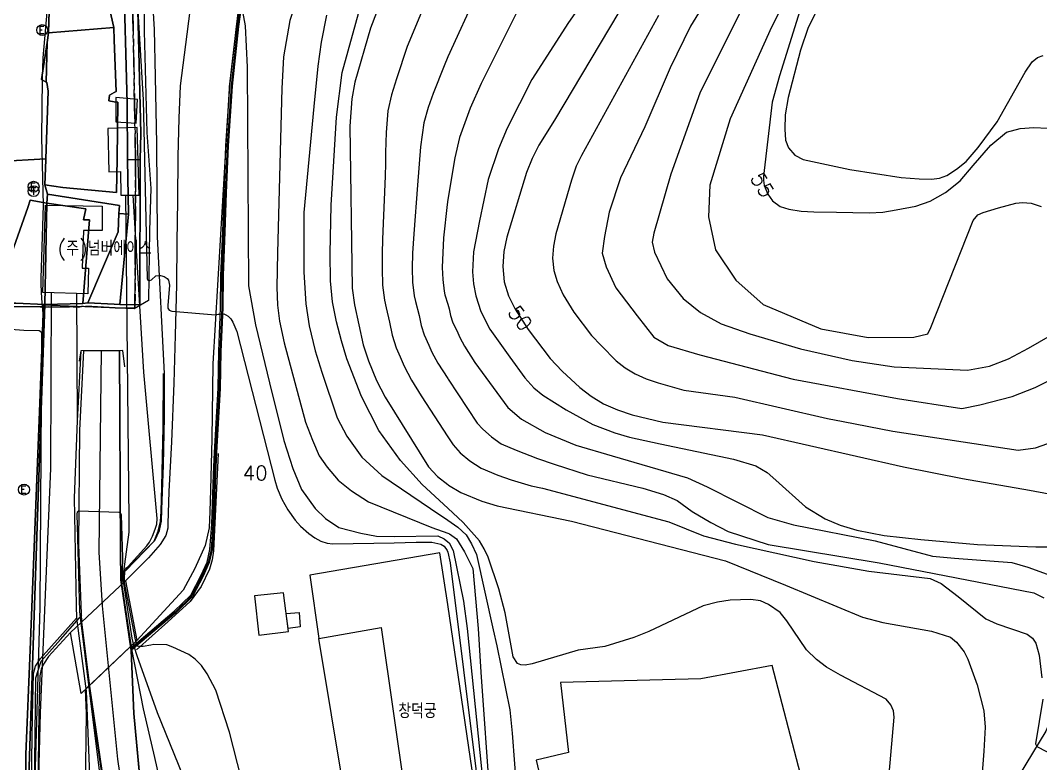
# Model space of a CAD drawing. Header units: feet. Extents: x 197796 to 199821, y 552499 to 555392.
# Drawn here: x 199058.2 to 199197.8, y 553423.1 to 553524.7 of the extents above; entities that cross this region are included whole.
import ezdxf
from ezdxf.enums import TextEntityAlignment as Align

# ---------------------------------------------------------------- set-up
doc = ezdxf.new("R2010")
doc.units = ezdxf.units.FT
doc.header["$MEASUREMENT"] = 0
doc.linetypes.add('JEON', pattern=[12, 4, -0.5, 1, -0.5, 4, -0.5, 1, -0.5])
for name, color, linetype in [('AAA008', 7, 'CONTINUOUS'), ('AAC001', 7, 'CONTINUOUS'), ('AD0022', 1, 'CONTINUOUS'), ('ADA085', 1, 'CONTINUOUS'), ('AE0101', 7, 'CONTINUOUS'), ('AE340', 7, 'CONTINUOUS'), ('AZ0202', 7, 'CONTINUOUS'), ('AZ0203', 7, 'CONTINUOUS'), ('AZ0801', 7, 'CONTINUOUS'), ('AZ0803', 7, 'CONTINUOUS'), ('BA001', 5, 'CONTINUOUS'), ('BA002', 7, 'CONTINUOUS'), ('BA003', 5, 'CONTINUOUS'), ('BB0011', 1, 'CONTINUOUS'), ('CA0011', 7, 'CONTINUOUS'), ('CAA001', 7, 'CONTINUOUS'), ('CAA002', 30, 'CONTINUOUS'), ('EA0018', 7, 'JEON'), ('EA0118', 7, 'JEON'), ('wipco_image', 2, 'CONTINUOUS'), ('wipco_지적', 20, 'CONTINUOUS'), ('ZC002', 7, 'CONTINUOUS'), ('ZC003', 7, 'CONTINUOUS')]:
    doc.layers.add(name, color=color, linetype=linetype)
doc.styles.add('GHS', font='ROMANS', dxfattribs={"bigfont": 'NGSW.shx'})
doc.styles.add('NGSW', font='ROMANS.shx', dxfattribs={"bigfont": 'NGSW.shx'})
picture_1 = doc.add_image_def('image1.jpg', size_in_pixel=(8269, 5907))

# ---------------------------------------------------------------- blocks, each defined once
blk = doc.blocks.new('AZ0203')
at = {"layer": 'AZ0203'}
blk.add_circle((0, 0), 0.75, dxfattribs=at)
at = {"layer": 'AZ0203', "style": 'GHS'}
blk.add_text('T', height=1, dxfattribs=at).set_placement((-0.36, -0.52))
blk = doc.blocks.new('AZ0202')
at = {"layer": 'AZ0202'}
blk.add_circle((0, 0), 0.75, dxfattribs=at)
at = {"layer": 'AZ0202', "style": 'GHS'}
blk.add_text('E', height=1, dxfattribs=at).set_placement((-0.5, -0.48))

msp = doc.modelspace()

# ---------------------------------------------------------------- linework, layer by layer
at = {"layer": 'AAA008', "color": 255, "flags": 128}
for points in [[(199074.26, 553513.91), (199071.27, 553514.18), (199071.29, 553510.82), (199074.08, 553510.65)], [(199074.18, 553510.08), (199070.2, 553509.95), (199070.34, 553504.01), (199071.93, 553504.03), (199071.98, 553500.81), (199074.45, 553500.82)], [(199069.42, 553499.31), (199069.43, 553496), (199066.84, 553495.96), (199066.69, 553490.84), (199067.53, 553490.85), (199067.45, 553487.34), (199061.31, 553487.52), (199061.67, 553499.43)], [(199094.91, 553441.13), (199094.22, 553446.44), (199090.26, 553446.04), (199090.84, 553440.66)], [(199094.86, 553441.56), (199094.6, 553443.59), (199096.34, 553443.75), (199096.52, 553441.78)]]:
    msp.add_lwpolyline(points, close=True, dxfattribs=at)
msp.add_lwpolyline([(199116.7, 553444.85), (199115.61, 553451.92), (199097.84, 553448.87), (199099.03, 553440.2), (199107.56, 553441.7), (199114.05, 553396.57), (199116.69, 553396.99)], dxfattribs=at)
at = {"layer": 'AAA008', "color": 255}
for points in [[(199116.69, 553396.99), (199123.57, 553397.99), (199116.7, 553444.85)], [(199164.97, 553421.62), (199161.05, 553436.5), (199151.33, 553434.67), (199132.12, 553434.16), (199133.2, 553424.6), (199128.78, 553423.54), (199130.97, 553414.23), (199164.97, 553421.62)]]:
    msp.add_lwpolyline(points, dxfattribs=at)
at = {"layer": 'AAC001', "color": 255, "flags": 128}
for points in [[(199074.59, 553539.06), (199074.75, 553532.8), (199075.15, 553526.91), (199075.14, 553523.24), (199075.33, 553516.3), (199075.53, 553509.37), (199076.06, 553501.74), (199075.88, 553495.97), (199075.75, 553486.41), (199073.78, 553485.29), (199061.44, 553485.78)], [(199058.72, 553383.42), (199058.84, 553399.41), (199058.98, 553407.38), (199059.03, 553424.33), (199059.6, 553438.65), (199060.42, 553459.66), (199060.95, 553472.34), (199061.39, 553484.61), (199061.44, 553485.78)], [(199109.43, 553396.85), (199105.99, 553396.36), (199104.2, 553409.16), (199099.03, 553440.2)]]:
    msp.add_lwpolyline(points, dxfattribs=at)
at = {"layer": 'AD0022', "color": 255}
msp.add_lwpolyline([(199059.09, 553383.46), (199058.67, 553383.42), (199058.79, 553399.41), (199058.93, 553407.38), (199058.98, 553424.34), (199059.55, 553438.66), (199060.37, 553459.67), (199060.9, 553472.35), (199061.34, 553484.62), (199061.17, 553486.68), (199061.06, 553488.58), (199061.07, 553489.48), (199061.37, 553499.44), (199061.14, 553508.7), (199061.27, 553516.68), (199061.36, 553519.57), (199061.55, 553522.21), (199061.9, 553525.85)], dxfattribs=at)
at = {"layer": 'ADA085', "color": 255}
for points in [[(199282.6, 553573.37), (199272.97, 553569.79), (199262.4, 553563.07), (199261.42, 553561.83), (199258.73, 553555.51), (199251.66, 553540.17), (199241.03, 553524.12), (199226.9, 553499.92), (199217.71, 553481.4), (199211.78, 553463.04), (199203.34, 553438.9), (199198.51, 553427.53), (199193.95, 553419.99), (199179.44, 553408.37), (199177, 553407.39), (199174.34, 553406.99), (199172.81, 553407.17), (199172.33, 553407.81), (199170.87, 553411.72)], [(199082.14, 553531.73), (199080.09, 553515.76), (199079.9, 553511.36), (199079.76, 553506.11), (199079.71, 553500.06), (199079.61, 553494.44), (199079.58, 553488.57), (199079.41, 553481.66), (199079.2, 553475.1), (199078.88, 553467.09), (199078.51, 553460.29), (199078.39, 553455.89), (199078.38, 553455.27), (199078.1, 553454.29), (199077.34, 553453.05), (199075.76, 553451.23), (199072.62, 553448.09), (199065.06, 553441.01), (199062.07, 553437.71), (199061.38, 553436.68), (199061.07, 553435.98), (199060.9, 553435.09), (199060.73, 553430.13), (199060.5, 553412.32)]]:
    msp.add_lwpolyline(points, dxfattribs=at)
at = {"layer": 'ADA085', "color": 255, "flags": 128}
msp.add_lwpolyline([(199088.58, 553530.83), (199086.77, 553515.62), (199086.77, 553515.41), (199084.57, 553477.77), (199084.4, 553467.5), (199084.24, 553460.54), (199084.14, 553457.57), (199084.04, 553455.34), (199083.52, 553452.9), (199082.08, 553449.78), (199080.48, 553446.8), (199074.15, 553439.92), (199067.09, 553433.2), (199067.22, 553429.97), (199067, 553412.24)], dxfattribs=at)
at = {"layer": 'AE0101', "color": 255, "flags": 128}
msp.add_lwpolyline([(199072.62, 553448.09), (199074.15, 553439.92), (199066.54, 553432.68), (199065.06, 553441.01)], close=True, dxfattribs=at)
at = {"layer": 'AE340', "color": 255, "flags": 128}
msp.add_lwpolyline([(199072.5, 553477.36), (199072.23, 553479.59), (199066.47, 553479.53), (199066.28, 553478.11)], dxfattribs=at)
at = {"layer": 'AZ0801', "color": 255, "flags": 128}
for points in [[(199072.7, 553449.62), (199076.51, 553453.48), (199077.06, 553454.86), (199077.39, 553456.17), (199077.49, 553457.55), (199077.56, 553460.96), (199077.74, 553469.09), (199077.8, 553476.43)], [(199085.3, 553465.5), (199084.63, 553452.19), (199084.44, 553450.96), (199084.09, 553449.67), (199082.96, 553447.32), (199081.47, 553445.25), (199078.38, 553442.48), (199074.1, 553438.62)]]:
    msp.add_lwpolyline(points, dxfattribs=at)
at = {"layer": 'AZ0801', "color": 255}
msp.add_lwpolyline([(199059.31, 553383.47), (199059.5, 553405.71), (199059.87, 553429.61), (199060, 553435.42), (199060.3, 553436.42), (199060.97, 553437.47), (199065.91, 553442.96)], dxfattribs=at)
at = {"layer": 'AZ0803', "color": 255, "flags": 128}
msp.add_lwpolyline([(199073.36, 553438.96), (199074.42, 553439.83), (199079.28, 553443.92), (199081.54, 553446.1), (199082.97, 553448.83), (199083.79, 553450.65), (199084.15, 553452.37), (199084.41, 553455.84), (199084.62, 553462.67), (199084.77, 553465.64), (199085.27, 553474.4), (199085.36, 553479.46), (199085.62, 553485.41), (199085.65, 553489.83), (199085.91, 553495.79), (199086.09, 553501.13), (199086.35, 553507.56), (199086.89, 553515.74), (199087.77, 553523.9), (199089.28, 553534.83), (199089.81, 553537.73), (199090.99, 553544.5), (199091.08, 553544.91)], dxfattribs=at)
at = {"layer": 'AZ0803', "color": 255}
msp.add_lwpolyline([(199091.18, 553543.83), (199090.11, 553537.68), (199089.58, 553534.79), (199088.07, 553523.86), (199087.19, 553515.71), (199086.65, 553507.54), (199086.39, 553501.12), (199086.21, 553495.77), (199085.95, 553489.82), (199085.92, 553485.41), (199085.66, 553479.45), (199085.57, 553474.39), (199085.07, 553465.63), (199084.92, 553462.66), (199084.71, 553455.83), (199084.45, 553452.33), (199084.07, 553450.56), (199083.24, 553448.7), (199081.79, 553445.92), (199079.48, 553443.7), (199074.61, 553439.59), (199073.41, 553438.61)], dxfattribs=at)
at = {"layer": 'BA001', "color": 255, "flags": 128}
msp.add_lwpolyline([(199080.47, 553383.19), (199079.92, 553385.2), (199075, 553398.85), (199071.47, 553410.83), (199069.4, 553422.13), (199067.79, 553433.36), (199066.65, 553442.43), (199066.2, 553452.99), (199066.34, 553468.67), (199066.88, 553479.54), (199071.74, 553479.59), (199071.87, 553452.05), (199071.9, 553448.21), (199073.31, 553438.55), (199073.7, 553429.92), (199074.68, 553419.15), (199076.76, 553410.67), (199084.7, 553385.2), (199085.18, 553383.19)], dxfattribs=at)
at = {"layer": 'BA002', "color": 255, "flags": 128}
msp.add_lwpolyline([(199069.28, 553479.56), (199068.97, 553452), (199069.41, 553444.64), (199071.52, 553423.7), (199072.62, 553416.23), (199076.16, 553403.27), (199082.13, 553385.85), (199082.89, 553383.19)], dxfattribs=at)
at = {"layer": 'BA003', "color": 255, "flags": 128}
for points in [[(199075.67, 553539.09), (199075.81, 553535.5), (199076.52, 553523.46), (199076.64, 553517.01), (199076.85, 553507.83), (199076.94, 553495.11), (199077.87, 553476.41), (199077.87, 553470.44), (199077.77, 553463.91), (199077.55, 553457.81), (199077.5, 553456.23), (199077.22, 553454.98), (199077.2, 553454.92), (199076.59, 553453.54), (199072.59, 553449.42), (199071.9, 553449)], [(199089.43, 553534.81), (199087.92, 553523.88), (199087.04, 553515.73), (199086.5, 553507.55), (199086.24, 553501.12), (199086.06, 553495.78), (199085.8, 553489.83), (199085.77, 553485.41), (199085.51, 553479.46), (199085.42, 553474.39), (199084.92, 553465.63), (199084.77, 553462.67), (199084.56, 553455.84), (199084.3, 553452.35), (199083.93, 553450.6), (199083.11, 553448.77), (199081.66, 553446.01), (199079.38, 553443.81), (199074.52, 553439.71), (199073.29, 553438.7)], [(199059.8, 553383.2), (199059.8, 553383.34), (199059.81, 553393.99), (199060.2, 553423.39), (199060.35, 553434.82), (199061.05, 553437.08), (199063.7, 553440.04), (199066.61, 553443.38)]]:
    msp.add_lwpolyline(points, dxfattribs=at)
at = {"layer": 'BB0011', "color": 255}
for points in [[(199066.47, 553479.53), (199066, 553469.95), (199065.56, 553459.43), (199065.85, 553444.64), (199065.91, 553442.96)], [(199085.29, 553383.19), (199084.8, 553385.23), (199076.86, 553410.7), (199074.78, 553419.17), (199073.8, 553429.92), (199073.41, 553438.56), (199072, 553448.22), (199071.97, 553452.05), (199071.84, 553479.59)]]:
    msp.add_lwpolyline(points, dxfattribs=at)
at = {"layer": 'BB0011', "color": 255, "flags": 128}
msp.add_lwpolyline([(199080.36, 553383.19), (199079.82, 553385.17), (199074.9, 553398.82), (199071.38, 553410.81), (199069.3, 553422.11), (199067.69, 553433.35), (199066.55, 553442.42), (199066.52, 553443.28)], dxfattribs=at)
at = {"layer": 'CAA001', "color": 255, "flags": 128}
for points, elevation in [([(199116.71, 553542.47), (199115.46, 553541.52), (199113.46, 553539.74), (199112.25, 553538.27), (199111.21, 553536.58), (199110.34, 553534.75), (199106.1, 553523.67), (199103.96, 553516.28), (199103.58, 553513.97), (199103.29, 553510.26), (199103.63, 553488.1), (199103.93, 553485.81), (199105.14, 553480.34), (199105.83, 553478.16), (199106.96, 553475.46), (199108.13, 553473.21), (199114.04, 553463.68), (199115.28, 553462.34), (199116.7, 553461.25)], 45), ([(199073.51, 553538.91), (199075.03, 553513.84), (199075.58, 553489.37), (199075.67, 553489.21), (199075.78, 553489.15), (199075.93, 553489.15), (199076.15, 553489.24), (199076.74, 553489.76), (199077.16, 553489.85), (199077.41, 553489.81), (199077.88, 553489.68), (199078.3, 553489.43), (199078.47, 553489.17), (199078.64, 553488.49), (199078.39, 553485.74), (199078.39, 553485.36), (199078.56, 553485.07), (199078.94, 553484.94), (199084.91, 553484.47), (199085.29, 553484.52), (199085.59, 553484.56), (199086.05, 553484.6), (199086.31, 553484.47), (199086.65, 553484.26), (199087.03, 553483.92), (199087.28, 553483.46), (199087.83, 553482.15), (199093.03, 553461.83), (199093.33, 553460.73), (199093.98, 553459.23), (199094.82, 553457.78), (199095.81, 553456.39), (199096.53, 553455.56), (199097.67, 553454.53), (199098.49, 553453.97), (199099.33, 553453.52), (199100.17, 553453.24), (199100.99, 553453.13), (199109.38, 553453.28), (199112.37, 553453.38), (199114.51, 553453.37), (199115.76, 553453.1), (199116.2, 553452.8), (199116.6, 553452.22), (199116.7, 553451.99)], 40), ([(199048.78, 553486.86), (199049.29, 553484.34), (199049.42, 553483.89), (199050.03, 553483.28), (199050.98, 553482.98), (199053.9, 553482.71), (199058.71, 553482.33), (199060.8, 553482.29), (199061.03, 553482.18), (199061.1, 553481.95), (199061.1, 553479.64), (199060.88, 553444.48), (199059.09, 553383.45)], 40)]:
    msp.add_lwpolyline(points, dxfattribs=dict(at, elevation=elevation))
at = {"layer": 'CAA001', "color": 255}
for points, elevation in [([(199142.5, 553529.95), (199131.31, 553511.05), (199129.14, 553507.65), (199128.23, 553505.84), (199127.45, 553503.91), (199124.77, 553495.09), (199124.36, 553493.12), (199124.21, 553491.06), (199124.42, 553488.97), (199125, 553487.05), (199125.89, 553485.24), (199127.68, 553482.45), (199130.69, 553478.49), (199132.35, 553476.75), (199134.76, 553474.53), (199136.31, 553473.31), (199138, 553472.29), (199139.89, 553471.44), (199141.91, 553470.76), (199146.11, 553469.77), (199159.77, 553468.02), (199179.04, 553463.68), (199187.13, 553462.05), (199196.29, 553460.47), (199202.4, 553459.34)], 50), ([(199165.09, 553526.76), (199162.08, 553517.12), (199161.09, 553513.54), (199159.88, 553503.43), (199159.88, 553502.85), (199159.99, 553502.12), (199160.46, 553500.95), (199161.14, 553500.05), (199162.17, 553499.28), (199163.35, 553498.91), (199165.04, 553498.63), (199166.75, 553498.52), (199169.86, 553498.49), (199174.36, 553498.41), (199176.19, 553498.48), (199178.04, 553498.82), (199180.73, 553499.32), (199182.67, 553500), (199184.77, 553501.17), (199186.79, 553502.77), (199188.56, 553504.87), (199191, 553507.65), (199193.14, 553509.43), (199195.02, 553509.93), (199196.86, 553510.05), (199198.75, 553509.99)], 55), ([(199116.7, 553461.25), (199116.8, 553461.17), (199118.48, 553460.16), (199121.36, 553458.95), (199123.44, 553458.33), (199133.6, 553456.25), (199154.67, 553450.81), (199162.9, 553447.48), (199173.43, 553443.12), (199176.22, 553442.36), (199182.89, 553441.2), (199185.47, 553440.35), (199186.28, 553439.69), (199187.32, 553438.38), (199187.83, 553437.37), (199189.1, 553433.85), (199190.05, 553430.28), (199190.21, 553428.07), (199190.03, 553424.78), (199189.61, 553419.39)], 45), ([(199116.7, 553451.99), (199117.04, 553450.53), (199122.44, 553407.02)], 40)]:
    msp.add_lwpolyline(points, dxfattribs=dict(at, elevation=elevation))
at = {"layer": 'CAA002', "color": 255, "flags": 128}
for points, elevation in [([(199116.7, 553458.02), (199113.21, 553461.26), (199110.23, 553464.53), (199107.25, 553468.62), (199104.89, 553473.3), (199102.87, 553478.44), (199102.14, 553480.91), (199101.49, 553483.48), (199100.94, 553486.24), (199100.67, 553489.08), (199100.58, 553492.84), (199100.76, 553499.45), (199101.49, 553511.47), (199102.24, 553517.59), (199104.92, 553527.31), (199107.48, 553533.75), (199109.84, 553538.07), (199109.85, 553538.08), (199110.9, 553540.26), (199111.43, 553541.21), (199116.71, 553547.87)], 44), ([(199115.52, 553531.69), (199111.14, 553521.14), (199109.69, 553516.73), (199108.99, 553514.55), (199108.5, 553512.34), (199108.27, 553509.37), (199108.18, 553506.64), (199108.17, 553505.13), (199108.14, 553503.42), (199107.76, 553494.81), (199107.71, 553492.84), (199107.7, 553490.78), (199107.75, 553488.5), (199108.02, 553486.44), (199108.25, 553485.39), (199108.71, 553483.44), (199109.1, 553481.67), (199109.65, 553479.93), (199110.2, 553478.69), (199110.73, 553477.41), (199111.73, 553475.52), (199113.06, 553473.38), (199116.7, 553467.78)], 46), ([(199096.54, 553529.09), (199095.07, 553524.68), (199094.24, 553519.72), (199093.97, 553515.41), (199093.42, 553492.93), (199093.32, 553488.25), (199093.42, 553485.78), (199093.69, 553483.58), (199094.33, 553480.64), (199097.25, 553469.79), (199098.17, 553467.3), (199099.09, 553465.17), (199100.2, 553463.6), (199101.68, 553461.85), (199103.53, 553460.37), (199105.84, 553458.89), (199114.53, 553455.38), (199116.7, 553454.59)], 42), ([(199088.6, 553525.91), (199088.99, 553523.98), (199089.24, 553518.3), (199089.43, 553488.4), (199090.4, 553483.06), (199092.31, 553475.16), (199094.28, 553467.26), (199095.49, 553463.42), (199096.68, 553460.58), (199098.54, 553457.96), (199099.96, 553456.61), (199101.81, 553455.35), (199104.82, 553454.59), (199106.95, 553454.18), (199109.34, 553454.15), (199115.35, 553454.23), (199116.19, 553453.8), (199116.7, 553453.42)], 41), ([(199100.12, 553525.42), (199099.38, 553521.74), (199098.92, 553518.44), (199098.37, 553512.93), (199097, 553498.44), (199097, 553490.27), (199097.27, 553485.96), (199097.73, 553482.93), (199098.56, 553479.54), (199099.47, 553476.6), (199101.58, 553470.36), (199102.88, 553467.85), (199104.92, 553464.99), (199107.69, 553462.49), (199114.34, 553457.97), (199116.7, 553456.38)], 43), ([(199116.7, 553519.71), (199116.21, 553518.48), (199114.7, 553514.7), (199114.01, 553512.82), (199113.42, 553510.71), (199112.96, 553507.42), (199112.54, 553502.17), (199112.03, 553495.53), (199111.86, 553492.9), (199111.82, 553490.84), (199111.88, 553488.9), (199112.11, 553487.06), (199112.28, 553486.28), (199112.77, 553484.34), (199113.07, 553483.01), (199113.48, 553481.7), (199114.11, 553480.32), (199114.51, 553479.36), (199115.33, 553477.83), (199116.7, 553475.76)], 47), ([(199085.67, 553408.62), (199076.97, 553430.04), (199074.19, 553437.81), (199073.81, 553439.09), (199073.53, 553440.24), (199072.36, 553447.69), (199072.32, 553448.23), (199072.35, 553448.91), (199072.37, 553449.34), (199073.1, 553454.71), (199073.12, 553456.4), (199072.64, 553500.81)], 38), ([(199092.75, 553404.18), (199086.81, 553427.39), (199084.98, 553433.12), (199083.79, 553435.37), (199082.98, 553436.51), (199082.13, 553437.37), (199081.25, 553437.98), (199079.1, 553439.01), (199078.28, 553439.32), (199076.47, 553439.39), (199076.08, 553439.3), (199075.03, 553439.09), (199074.43, 553439.11), (199074.31, 553439.13), (199074.19, 553439.3), (199073.99, 553439.99), (199072.48, 553447.84), (199072.46, 553448.23), (199072.52, 553449.51), (199072.6, 553449.69), (199072.72, 553449.85), (199072.97, 553450.03), (199075.54, 553452.86), (199075.89, 553453.35), (199076.31, 553454.17), (199076.68, 553455.14), (199076.88, 553455.84), (199076.95, 553456.6), (199075.13, 553476.62), (199073.67, 553500.82)], 39), ([(199116.7, 553500.2), (199116.59, 553499.54), (199116.09, 553495), (199115.93, 553490.9), (199116, 553489.3), (199116.19, 553487.69), (199116.31, 553487.17), (199116.7, 553485.91)], 48), ([(199062.43, 553487.49), (199062.33, 553463.43), (199060.91, 553430.01), (199060.1, 553398.44), (199060.09, 553383.42), (199060.11, 553383.29), (199060.18, 553383.21), (199060.21, 553383.2)], 39), ([(199065.91, 553487.39), (199066, 553469.95), (199065.56, 553459.43), (199065.85, 553444.64), (199065.91, 553442.96), (199067.24, 553433), (199067.7, 553421.54), (199067.88, 553417.96), (199068.18, 553415.02), (199068.4, 553412.42), (199068.68, 553410.59), (199069.12, 553408.32), (199070.69, 553401.39), (199071.66, 553397.06), (199072.49, 553394.54), (199073.46, 553391.72), (199075.02, 553388.51), (199075.55, 553387.54), (199075.79, 553386.91), (199075.83, 553386.32), (199075.89, 553385.49), (199076.03, 553383.2)], 38), ([(199084.73, 553388.18), (199076.62, 553423.91), (199075.05, 553430.57), (199073.49, 553438.75), (199072.15, 553447.46), (199072.26, 553451.26), (199072.07, 553457.1), (199071.93, 553457.32), (199071.72, 553457.4), (199066.11, 553457.58), (199065.97, 553457.45), (199065.93, 553457.23), (199066.33, 553443.87), (199066.45, 553442.69), (199067.64, 553433.14), (199069, 553422.12)], 37)]:
    msp.add_lwpolyline(points, dxfattribs=dict(at, elevation=elevation))
at = {"layer": 'CAA002', "color": 255}
for points, elevation in [([(199170.05, 553541.54), (199160.97, 553523.77), (199155.31, 553511.24), (199152.55, 553502.19), (199152.36, 553497.86), (199153.34, 553493.34), (199156.1, 553489.21), (199159.84, 553485.87), (199167.71, 553482.52), (199174.2, 553481.34), (199180.46, 553481.41), (199182.35, 553481.86), (199182.77, 553482.71), (199188.55, 553497.35), (199189.21, 553498.14), (199189.93, 553498.43), (199192.02, 553499.09), (199194.4, 553499.71), (199195.3, 553499.79), (199196.51, 553499.7), (199197.88, 553499.26)], 54), ([(199137.58, 553530.73), (199133.22, 553524.44), (199128.21, 553516.61), (199124.82, 553509.99), (199123.61, 553507.17), (199122.2, 553502.96), (199121.02, 553497.29), (199120.21, 553493.06), (199120.09, 553490.31), (199120.19, 553488.67), (199120.55, 553487.04), (199121.22, 553484.92), (199122.45, 553482.51), (199125.18, 553478.66), (199127.23, 553475.82), (199128.46, 553474.48), (199129.68, 553473.47), (199132.9, 553471.44), (199136.55, 553469.45), (199139.53, 553468.3), (199141.56, 553467.71), (199145.77, 553466.81), (199155.76, 553464.69), (199158.84, 553463.78), (199160.37, 553462.91), (199161.59, 553461.84), (199165.62, 553458.2), (199168.34, 553456.54), (199170.37, 553455.69), (199172.67, 553454.99), (199176.39, 553454.29), (199181.43, 553453.72), (199189.18, 553453.05), (199197.14, 553452.73), (199201.92, 553452.74)], 49), ([(199154.63, 553531.69), (199149.92, 553523.92), (199147.11, 553518.24), (199143.64, 553510.17), (199140.33, 553503.17), (199138.78, 553498.51), (199138.13, 553495.15), (199137.8, 553492.86), (199138.37, 553491.03), (199139.67, 553488.12), (199142.61, 553484.3), (199144.89, 553481.4), (199146.85, 553480.25), (199151.17, 553478.96), (199163.96, 553475.67), (199178.23, 553472.99), (199187.03, 553471.66), (199189.48, 553472.16), (199193.9, 553473.28), (199197.03, 553474.53), (199201.09, 553476.57)], 52), ([(199120.74, 553528.63), (199116.7, 553519.71)], 47), ([(199126.68, 553526.94), (199121.25, 553516.1), (199119.76, 553512.69), (199118.29, 553508.69), (199117.68, 553505.9), (199116.7, 553500.2)], 48), ([(199168, 553527.69), (199166, 553523.73), (199164.97, 553520.62), (199163.28, 553514.16), (199162.87, 553511.81), (199162.81, 553509.82), (199162.91, 553508.34), (199163.32, 553507.3), (199164.19, 553506.28), (199165.31, 553505.67), (199171.71, 553504.32), (199178.7, 553503.25), (199181.19, 553503.03), (199182.86, 553502.99), (199183.95, 553503.12), (199184.95, 553503.52), (199186.28, 553504.35), (199187.61, 553505.42), (199189.26, 553507.31), (199191.84, 553510.85), (199195.7, 553517.63), (199196.65, 553519.03), (199197.37, 553519.62), (199198.14, 553519.93)], 56), ([(199145.51, 553525.36), (199134.98, 553506.22), (199134.25, 553504.78), (199133.6, 553502.85), (199131.47, 553495.52), (199131.15, 553493.85), (199131.03, 553492.2), (199131.19, 553490.53), (199131.66, 553488.99), (199132.46, 553487.2), (199133.92, 553484.81), (199136.34, 553481.64), (199137.66, 553480.25), (199139.74, 553478.17), (199140.98, 553477.18), (199142.34, 553476.36), (199143.85, 553475.68), (199145.47, 553475.14), (199149, 553474.14), (199155.96, 553473.18), (199168.64, 553470.28), (199170.77, 553469.85), (199177.6, 553468.52), (199194.72, 553465.94), (199197.11, 553466.27), (199198.78, 553466.86)], 51), ([(199156.69, 553525.85), (199151.17, 553514.74), (199147.22, 553503.68), (199144.89, 553495.61), (199144.65, 553494.39), (199144.97, 553493.02), (199146.69, 553489.35), (199148.89, 553486.67), (199151.25, 553484.76), (199154.1, 553483.23), (199158.02, 553481.86), (199164.95, 553479.8), (199172.03, 553478.19), (199177.74, 553477.35), (199187.8, 553476.89), (199190.79, 553477.41), (199193.41, 553478.43), (199196.12, 553479.89), (199209.05, 553487.31)], 53), ([(199116.7, 553485.91), (199116.88, 553485.26), (199117.08, 553484.38), (199117.35, 553483.51), (199118.07, 553481.98), (199118.34, 553481.34), (199118.98, 553480.16), (199120.4, 553477.93), (199124.89, 553471.8), (199126.8, 553470.17), (199130.02, 553468.38), (199134.22, 553466.63), (199139.17, 553465.15), (199149.47, 553462.16), (199152.16, 553460.93), (199160.5, 553456.72), (199163.98, 553455.71), (199175.17, 553453.54), (199183.01, 553451.46), (199186, 553451.17), (199193.87, 553450.56), (199196.07, 553449.94), (199200.22, 553448.42)], 48), ([(199116.7, 553475.76), (199116.76, 553475.67), (199120.73, 553469.63), (199121.48, 553468.82), (199122.66, 553467.78), (199124, 553466.79), (199126.04, 553465.96), (199128.96, 553464.81), (199131.25, 553464.01), (199135.78, 553462.58), (199143.37, 553460.76), (199146.19, 553459.9), (199148.09, 553459.04), (199150.11, 553457.57), (199152.68, 553456.04), (199155.07, 553454.82), (199160.53, 553453.05), (199175.71, 553450.53), (199196.89, 553446.44), (199198.24, 553445.76)], 47), ([(199116.7, 553467.78), (199117.41, 553466.67), (199118.4, 553465.59), (199119.73, 553464.47), (199121.25, 553463.48), (199123.56, 553462.51), (199125.37, 553461.88), (199128.1, 553461.08), (199129.65, 553460.76), (199146.94, 553456.16), (199151.7, 553454.21), (199156.06, 553453.08), (199166.84, 553450.73), (199174.3, 553449.38), (199182.7, 553448.4), (199184.18, 553447.73), (199186.53, 553445.95), (199190.3, 553442.87), (199191.82, 553442.19), (199195.98, 553440.78), (199196.7, 553440.24), (199197.14, 553439.53), (199197.58, 553437.93), (199197.96, 553434.8)], 46), ([(199177.08, 553421.64), (199177.77, 553429.41), (199177.68, 553430.31), (199177.31, 553431.11), (199176.66, 553431.9), (199170.4, 553435.19), (199168.51, 553436.29), (199167.13, 553437.32), (199165.79, 553438.64), (199163.06, 553442.61), (199162.15, 553443.76), (199160.59, 553444.83), (199159.49, 553445.33), (199158.17, 553445.54), (199155.31, 553445.43), (199153.6, 553445.18), (199151.62, 553444.66), (199144.21, 553441.16), (199142.13, 553440.32), (199138.18, 553439.1), (199134.54, 553438.61), (199128.25, 553436.73), (199127.3, 553436.56), (199126.68, 553436.6), (199126.23, 553436.78), (199125.63, 553437.66), (199124.53, 553443.71), (199123.68, 553446.96), (199122.21, 553451.29), (199121.69, 553452.44), (199121.04, 553453.54), (199118.79, 553456.04), (199116.7, 553458.02)], 44), ([(199116.7, 553456.38), (199118.09, 553455.41), (199119.2, 553454.37), (199119.96, 553453.15), (199120.61, 553451.67), (199122.92, 553441.38), (199123.42, 553439.17), (199125.17, 553430.43), (199125.49, 553427.26), (199126.13, 553418.84)], 43), ([(199116.7, 553454.59), (199116.92, 553454.5), (199117.87, 553453.83), (199118.99, 553452.03), (199120.13, 553449.76), (199120.86, 553441.55), (199121.22, 553435.57), (199122.45, 553418.25)], 42), ([(199116.7, 553453.42), (199116.87, 553453.27), (199117.44, 553452.22), (199118.83, 553445.31), (199119.33, 553441.54), (199123.43, 553401.41)], 41), ([(199198.1, 553431.89), (199197.08, 553425.79), (199197.26, 553425.43), (199201.17, 553423.43)], 46)]:
    msp.add_lwpolyline(points, dxfattribs=dict(at, elevation=elevation))
at = {"layer": 'EA0018', "color": 255}
msp.add_lwpolyline([(199073.48, 553532.69), (199073.99, 553505.26), (199073.9, 553485.35), (199071.18, 553485.42), (199066.83, 553485.64), (199066.13, 553485.52), (199060.95, 553485.56), (199056.96, 553485.59), (199055.52, 553485.47), (199054.26, 553484.92), (199050.51, 553485.11), (199048.34, 553483.05), (199046.67, 553480.29), (199045.73, 553478.01), (199045.44, 553475.93), (199045.67, 553447.04), (199046.5, 553425.67), (199049, 553398.89), (199051.64, 553383.2)], dxfattribs=at)
at = {"layer": 'EA0118', "color": 255}
msp.add_lwpolyline([(199051.64, 553383.2), (199049, 553398.89), (199046.5, 553425.67), (199045.67, 553447.04), (199045.44, 553475.93), (199045.73, 553478.01), (199046.67, 553480.29), (199048.34, 553483.05), (199050.51, 553485.11), (199054.26, 553484.92), (199055.52, 553485.47), (199056.96, 553485.59), (199060.95, 553485.56), (199066.13, 553485.52), (199066.83, 553485.64), (199071.18, 553485.42), (199073.9, 553485.35), (199073.99, 553505.26), (199073.48, 553532.69)], dxfattribs=at)
at = {"layer": 'wipco_지적', "color": 20}
for points in [[(199066.87, 553537.93), (199066.97, 553536.64), (199069.38, 553530.97), (199070.99, 553523.74), (199062.08, 553523.03), (199062.37, 553533.35), (199062.41, 553535.02), (199062.33, 553537.61), (199062.35, 553538.49), (199066.84, 553538.53), (199066.87, 553537.93)], [(199071.06, 553522), (199071.33, 553514.99), (199071.06, 553514.84), (199070.41, 553514.49), (199070.31, 553513.7), (199071.06, 553513.59), (199071.57, 553513.52), (199071.45, 553505.77), (199071.38, 553501.19), (199064.04, 553501.87), (199061.57, 553502.21), (199061.7, 553505.65), (199061.71, 553505.76), (199062.02, 553515.03), (199061.86, 553516.21), (199061.76, 553516.26), (199061.87, 553521.7), (199062.08, 553523.03), (199070.99, 553523.74), (199071.06, 553522)], [(199061.76, 553516.26), (199061.1, 553516.62), (199061.87, 553521.7), (199061.76, 553516.26)], [(199072.89, 553505.65), (199074.61, 553505.68), (199074.57, 553485.82), (199071.85, 553485.87), (199073.03, 553498.23), (199072.89, 553505.65)], [(199059.57, 553500.11), (199061.83, 553499.74), (199061.58, 553485.88), (199057.58, 553486.05), (199056.46, 553486.04), (199054.26, 553485.16), (199059.25, 553499.12), (199059.57, 553500.11)], [(199061.83, 553499.74), (199061.92, 553500.93), (199071.77, 553499.41), (199071.71, 553498.31), (199071.58, 553495.8), (199067.44, 553486.09), (199066.75, 553485.98), (199067.68, 553497.44), (199066.86, 553497.43), (199067.19, 553498.95), (199061.83, 553499.74)], [(199066.75, 553485.98), (199061.58, 553485.88), (199061.83, 553499.74), (199067.19, 553498.95), (199066.86, 553497.43), (199067.68, 553497.44), (199066.75, 553485.98)], [(199071.71, 553498.31), (199073.03, 553498.23), (199071.85, 553485.87), (199071.06, 553485.91), (199067.44, 553486.09), (199071.58, 553495.8), (199071.71, 553498.31)], [(199054.26, 553485.16), (199056.46, 553486.04), (199057.58, 553486.05), (199061.58, 553485.88), (199060.69, 553460.93), (199060.06, 553442), (199059.45, 553424.08), (199058.68, 553399.02), (199058.26, 553382.25), (199055.14, 553382.04), (199054.5, 553386.52), (199051.41, 553399.6), (199049.94, 553406.85), (199049.31, 553417.23), (199048.5, 553430.53), (199048.26, 553441.4), (199047.71, 553467.02), (199047.5, 553477.46), (199048.32, 553480.62), (199051.88, 553484.12), (199054.26, 553485.16)]]:
    msp.add_lwpolyline(points, close=True, dxfattribs=at)
for points in [[(199062.37, 553533.35), (199062.08, 553523.03), (199061.87, 553521.7), (199061.1, 553516.62), (199061.76, 553516.26), (199061.86, 553516.21), (199062.02, 553515.03), (199061.71, 553505.76), (199055.21, 553505.41)], [(199072.32, 553531.95), (199072.81, 553513.39), (199072.89, 553505.65), (199073.03, 553498.23), (199071.71, 553498.31), (199071.77, 553499.41), (199061.92, 553500.93), (199061.57, 553502.21), (199064.04, 553501.87), (199071.38, 553501.19), (199071.45, 553505.77), (199071.57, 553513.52), (199071.06, 553513.59), (199070.31, 553513.7), (199070.41, 553514.49), (199071.06, 553514.84), (199071.33, 553514.99), (199071.06, 553522), (199070.99, 553523.74), (199069.38, 553530.97)], [(199074.15, 553531.8), (199074.72, 553509.23), (199074.61, 553505.68), (199072.89, 553505.65), (199072.81, 553513.39), (199072.32, 553531.95)], [(199055.14, 553382.04), (199058.26, 553382.25), (199058.68, 553399.02), (199059.45, 553424.08), (199060.06, 553442), (199060.69, 553460.93), (199061.58, 553485.88), (199066.75, 553485.98), (199067.44, 553486.09), (199071.06, 553485.91), (199071.85, 553485.87), (199074.57, 553485.82), (199074.61, 553505.68), (199074.72, 553509.23), (199074.15, 553531.8)], [(199055.21, 553505.41), (199061.71, 553505.76), (199061.7, 553505.65), (199061.57, 553502.21), (199061.92, 553500.93), (199061.83, 553499.74), (199059.57, 553500.11), (199059.25, 553499.12), (199054.26, 553485.16)]]:
    msp.add_lwpolyline(points, dxfattribs=at)

# ---------------------------------------------------------------- block references
at = {"layer": 'AZ0202', "color": 255}
for p in [(199061.21, 553523.39), (199060.03, 553501.96), (199058.72, 553460.55)]:
    msp.add_blockref('AZ0202', p, dxfattribs=at)
at = {"layer": 'AZ0203', "color": 255}
msp.add_blockref('AZ0203', (199060.03, 553501.36), dxfattribs=at)

# ---------------------------------------------------------------- texts
at = {"layer": 'CA0011', "style": 'NGSW'}
for s, rotation, p in [('55', 301.34, (199159.78, 553500.24)), ('50', 305.99, (199126.8, 553482.03))]:
    msp.add_text(s, height=2, rotation=rotation, dxfattribs=at).set_placement(p, align=Align.RIGHT)
msp.add_text('40', height=2, dxfattribs=at).set_placement((199092.05, 553461.82), align=Align.RIGHT)
at = {"layer": 'ZC002', "style": 'NGSW'}
msp.add_text('(주)넘버에이스', height=2, dxfattribs=at).set_placement((199063.29, 553492.53))
at = {"layer": 'ZC003', "style": 'NGSW'}
msp.add_text('창덕궁', height=2, dxfattribs=at).set_placement((199109.93, 553429.29))

# ---------------------------------------------------------------- pictures from other files: only their frames are drawn
at = {"layer": 'wipco_image'}
image = msp.add_image(picture_1, insert=(198928.54, 553018.66), size_in_units=(698.97, 499.31), rotation=5.99868, dxfattribs=at)
image.dxf.flags = 7

doc.saveas('drawing.dxf')
